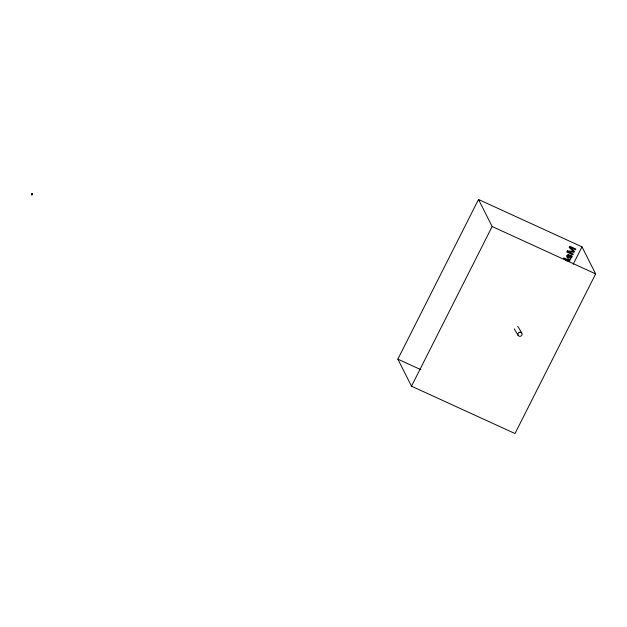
<?xml version="1.0" encoding="UTF-8"?>
<svg xmlns="http://www.w3.org/2000/svg" width="627" height="627" viewBox="0 0 627 627"><rect width="100%" height="100%" fill="white"/><g stroke="black" fill="none" stroke-linecap="round" stroke-linejoin="round"><path stroke-width="0.94" d="M32.549 193.743L32.008 194.95L31.381 194.668L31.93 193.461L32.58 193.814L31.961 193.524M397.847 359.146L478.503 199.48L581.989 246.834L595.65 273.881L514.994 433.539L411.508 386.185L397.847 359.146L420.842 369.664M411.508 386.185L492.164 226.527L478.503 199.48M573.172 264.288L581.989 246.834M567.004 260.989L567.89 260.628L569.567 261.396L569.927 260.683L563.806 257.877L563.446 258.598L567.004 260.221L565.57 260.746M492.164 226.527L595.65 273.881M517.753 326.361L521.774 333.008M514.211 328.861L518.231 335.508M32.008 194.95L31.381 194.668M572.036 256.357L571.542 257.713L570.304 258.504L570.742 259.139C569.512 261.561 563.234 254.358 569.191 254.593L568.838 255.291L567.827 255.448L567.396 257.07C568.783 257.791 570.868 252.916 572.036 256.357M571.228 256.811L570.241 258.003L568.642 257.697L570.209 255.981L571.228 256.811M567.349 250.871L566.761 252.038L572.882 254.836L573.274 254.06L568.101 251.709L574.144 252.344L574.551 251.529L570.272 247.422L575.421 249.805L575.821 249.021L569.7 246.223L569.104 247.399L573.399 251.505L567.349 250.871M519.305 332.318L518.803 332.584A2.171 2.061 -31.2 0 0 520.708 336.205L521.202 335.939A2.171 2.061 -31.2 0 0 519.305 332.318"/></g></svg>
